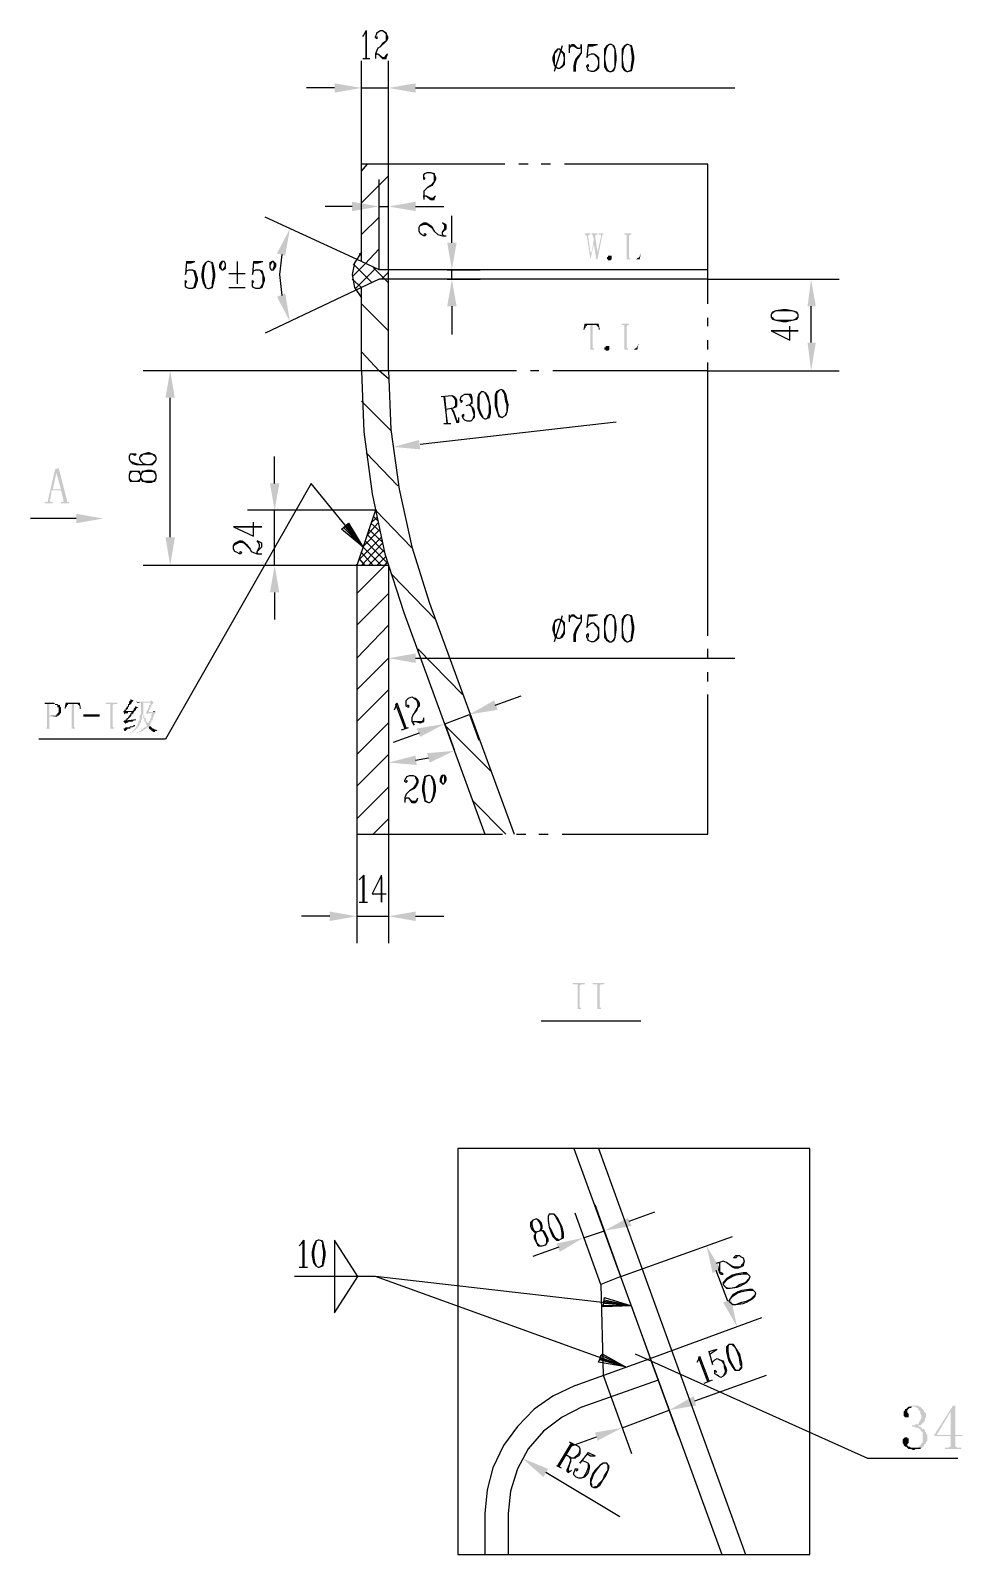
# Model space of a CAD drawing. Extents: x 51 to 246, y 3 to 417.
# Drawn here: x 167.8 to 201.4, y 152.7 to 207.7 of the extents above; entities that cross this region are included whole.
import ezdxf

# ---------------------------------------------------------------- set-up
doc = ezdxf.new("R2010")
doc.units = 0
doc.header["$MEASUREMENT"] = 0
doc.layers.add('_____1', color=160, linetype='Continuous')

msp = doc.modelspace()

# ---------------------------------------------------------------- hatches: boundary and pattern name
at = {"layer": '_____1'}
for points in [[(178.774, 205.782), (178.774, 205.443), (179.747, 205.613)], [(181.695, 205.782), (181.695, 205.443), (180.721, 205.613)], [(179.409, 201.506), (179.409, 201.168), (180.382, 201.337)], [(181.695, 201.506), (181.695, 201.168), (180.721, 201.337)], [(176.699, 199.644), (176.996, 199.559), (177.165, 200.533)], [(188.002, 200.363), (187.791, 200.363), (187.791, 200.321), (187.833, 200.321), (187.833, 200.279), (187.875, 200.279), (188.002, 199.432), (188.002, 199.686), (187.918, 200.279), (187.96, 200.321), (188.002, 200.321)], [(188.256, 200.363), (188.045, 200.363), (188.045, 200.321), (188.087, 200.321), (188.087, 200.279), (188.129, 200.152), (188.129, 199.982), (188.214, 199.432), (188.256, 199.686), (188.172, 200.279), (188.214, 200.321), (188.256, 200.321)], [(188.468, 200.363), (188.299, 200.363), (188.299, 200.321), (188.383, 200.321), (188.383, 200.236), (188.256, 199.686), (188.214, 199.432), (188.256, 199.432), (188.426, 200.279), (188.426, 200.321), (188.468, 200.321)], [(189.484, 200.363), (189.23, 200.363), (189.23, 200.321), (189.315, 200.321), (189.315, 199.432), (189.272, 199.432), (189.442, 199.432), (189.442, 199.474), (189.399, 199.474), (189.399, 200.279), (189.442, 200.321), (189.484, 200.321)], [(182.838, 200.025), (183.176, 200.025), (183.007, 199.051)], [(188.129, 200.152), (188.045, 199.686), (188.002, 199.686), (188.002, 199.432), (188.129, 199.982)], [(182.838, 197.738), (183.176, 197.738), (183.007, 198.712)], [(195.834, 197.738), (196.13, 197.738), (195.961, 198.712)], [(176.996, 198.204), (176.699, 198.077), (177.165, 197.188)], [(188.299, 197.104), (187.791, 197.104), (187.748, 196.892), (187.791, 196.892), (187.791, 196.934), (187.833, 196.977), (187.833, 197.019), (187.875, 197.019), (187.875, 197.061), (188.172, 197.061)], [(188.172, 197.061), (187.96, 197.061), (188.002, 197.061), (188.002, 196.172), (187.918, 196.172), (188.172, 196.172), (188.129, 196.172), (188.129, 196.215), (188.087, 196.215), (188.087, 197.061), (188.129, 197.061)], [(188.299, 197.104), (188.172, 197.061), (188.214, 197.061), (188.299, 196.977), (188.299, 196.892), (188.341, 196.892)], [(189.399, 197.104), (189.145, 197.104), (189.145, 197.061), (189.23, 197.061), (189.23, 196.172), (189.188, 196.172), (189.357, 196.172), (189.357, 196.215), (189.315, 196.215), (189.315, 197.019), (189.357, 197.061), (189.399, 197.061)], [(195.834, 196.426), (196.13, 196.426), (195.961, 195.41)], [(172.678, 194.437), (173.016, 194.437), (172.847, 195.41)], [(181.822, 192.913), (181.864, 192.574), (180.89, 192.659)], [(168.698, 191.854), (168.444, 190.754), (168.444, 190.711), (168.402, 190.669), (168.317, 190.669), (168.317, 190.627), (168.614, 190.627), (168.614, 190.669), (168.529, 190.669), (168.529, 190.711), (168.487, 190.754), (168.529, 190.796), (168.571, 191.092), (168.91, 191.092), (168.614, 191.135), (168.741, 191.727)], [(168.825, 191.897), (168.698, 191.854), (168.741, 191.727), (168.91, 191.135), (168.614, 191.135), (168.91, 191.092), (168.995, 190.754), (168.995, 190.669), (168.91, 190.669), (168.91, 190.627), (169.206, 190.627), (169.206, 190.669), (169.122, 190.669), (169.122, 190.754)], [(176.445, 191.346), (176.784, 191.346), (176.615, 190.373)], [(169.46, 190.246), (170.434, 190.076), (169.46, 189.907)], [(172.678, 189.399), (173.016, 189.399), (172.847, 188.383)], [(176.445, 187.409), (176.784, 187.409), (176.615, 188.383)], [(181.695, 185.208), (181.695, 184.869), (180.721, 185.038)], [(168.36, 183.388), (168.402, 183.388), (168.402, 182.541), (168.36, 182.499), (168.317, 182.499), (168.571, 182.499), (168.529, 182.499), (168.487, 182.541), (168.487, 182.922), (168.783, 182.922), (168.487, 182.964), (168.487, 183.388), (168.614, 183.388)], [(169.587, 183.43), (169.079, 183.43), (169.037, 183.218), (169.079, 183.218), (169.079, 183.26), (169.122, 183.303), (169.122, 183.345), (169.164, 183.345), (169.164, 183.388), (169.46, 183.388)], [(169.46, 183.388), (169.249, 183.388), (169.291, 183.388), (169.291, 182.499), (169.206, 182.499), (169.46, 182.499), (169.418, 182.499), (169.418, 182.541), (169.376, 182.541), (169.376, 183.388), (169.418, 183.388)], [(169.587, 183.43), (169.46, 183.388), (169.503, 183.388), (169.587, 183.303), (169.587, 183.218), (169.63, 183.218)], [(170.942, 183.43), (170.519, 183.43), (170.519, 183.388), (170.688, 183.388), (170.688, 182.499), (170.519, 182.499), (170.942, 182.499), (170.815, 182.499), (170.815, 182.541), (170.773, 182.541), (170.773, 183.345), (170.815, 183.388), (170.942, 183.388)], [(171.408, 183.557), (171.408, 183.515), (171.365, 183.472), (171.365, 183.388), (171.323, 183.388), (171.323, 183.303), (171.281, 183.303), (171.281, 183.26), (171.238, 183.218), (171.238, 183.176), (171.196, 183.176), (171.196, 183.134), (171.154, 183.134), (171.196, 183.007), (171.238, 183.049), (171.323, 183.049), (171.323, 183.091), (171.535, 183.091), (171.238, 183.134), (171.323, 183.218), (171.323, 183.26), (171.365, 183.303), (171.365, 183.345), (171.408, 183.345), (171.408, 183.388), (171.45, 183.388), (171.45, 183.43), (171.535, 183.515)], [(171.577, 183.303), (171.577, 183.26), (171.535, 183.218), (171.535, 183.176), (171.492, 183.134), (171.238, 183.134), (171.535, 183.091), (171.577, 183.134), (171.619, 183.176), (171.619, 183.218), (171.704, 183.26)], [(172.17, 183.515), (172.127, 183.472), (171.619, 183.472), (171.789, 183.43), (172.127, 183.43), (172.127, 183.345), (172.085, 183.345), (172.085, 183.26), (172.043, 183.218), (172.043, 183.176), (172, 183.134), (172, 183.091), (171.958, 183.091), (172.043, 183.007), (172.043, 183.049), (172.212, 183.049), (172.339, 183.091), (172.085, 183.091), (172.085, 183.176), (172.127, 183.176), (172.127, 183.26), (172.17, 183.26), (172.17, 183.345), (172.254, 183.43)], [(171.619, 183.472), (171.662, 183.43), (171.789, 183.43)], [(171.789, 183.43), (171.789, 183.049), (171.831, 183.049), (171.831, 183.007), (171.873, 182.964), (171.873, 182.88), (171.916, 182.837), (171.916, 182.753), (171.958, 182.753), (171.958, 182.668), (172.043, 182.668), (172.043, 182.71), (172, 182.71), (172, 182.753), (171.958, 182.795), (171.958, 182.88), (171.916, 182.88), (171.916, 182.964), (171.873, 182.964), (171.873, 183.43), (172.127, 183.43)], [(172.254, 183.134), (172.212, 183.091), (172.085, 183.091), (172.339, 183.091)], [(184.531, 183.515), (184.658, 183.176), (183.642, 183.007)], [(171.619, 182.837), (171.281, 182.795), (171.154, 182.753), (171.238, 182.668), (171.281, 182.71), (171.323, 182.71), (171.365, 182.753), (171.492, 182.753), (171.535, 182.795), (171.619, 182.795)], [(171.789, 183.049), (171.789, 183.007), (171.746, 182.964), (171.746, 182.795), (171.704, 182.753), (171.704, 182.668), (171.662, 182.668), (171.662, 182.583), (171.619, 182.583), (171.619, 182.541), (171.577, 182.499), (171.45, 182.372), (171.408, 182.372), (171.408, 182.329), (171.45, 182.372), (171.492, 182.372), (171.577, 182.456), (171.619, 182.456), (171.619, 182.499), (171.662, 182.499), (171.662, 182.541), (171.704, 182.541), (171.704, 182.583), (171.746, 182.626), (171.746, 182.668), (171.789, 182.71), (171.789, 182.795), (171.831, 182.837), (171.831, 183.049)], [(172.339, 183.091), (172.212, 183.049), (172.17, 183.007), (172.17, 182.88), (172.127, 182.88), (172.127, 182.795), (172.085, 182.753), (172.085, 182.71), (172.043, 182.71), (172.043, 182.668), (171.958, 182.668), (172, 182.626), (172, 182.583), (171.958, 182.583), (171.958, 182.541), (171.916, 182.541), (171.831, 182.456), (171.789, 182.456), (171.789, 182.414), (171.746, 182.414), (171.704, 182.372), (171.662, 182.372), (171.619, 182.329), (171.662, 182.329), (171.704, 182.372), (171.789, 182.372), (171.831, 182.414), (171.873, 182.414), (171.873, 182.456), (171.916, 182.456), (171.958, 182.499), (172, 182.499), (172, 182.541), (172.043, 182.541), (172.127, 182.583), (172.085, 182.626), (172.127, 182.626), (172.127, 182.71), (172.17, 182.71), (172.17, 182.795), (172.212, 182.795), (172.212, 182.88), (172.254, 182.922), (172.254, 183.007), (172.297, 183.007), (172.297, 183.049)], [(172.127, 182.583), (172.043, 182.541), (172.085, 182.541), (172.085, 182.499), (172.127, 182.456), (172.17, 182.456), (172.17, 182.414), (172.212, 182.414), (172.212, 182.372), (172.297, 182.372), (172.297, 182.414), (172.381, 182.414), (172.339, 182.456), (172.297, 182.456), (172.254, 182.499), (172.212, 182.499), (172.17, 182.541)], [(181.737, 182.499), (181.864, 182.202), (182.753, 182.668)], [(181.737, 181.186), (181.695, 181.525), (180.721, 181.271)], [(182.118, 181.61), (182.203, 181.271), (183.092, 181.694)], [(178.604, 175.895), (178.604, 175.556), (179.578, 175.725)], [(181.695, 175.895), (181.695, 175.556), (180.721, 175.725)], [(187.791, 173.312), (187.367, 173.312), (187.367, 173.27), (187.537, 173.27), (187.537, 172.381), (187.367, 172.381), (187.791, 172.381), (187.664, 172.381), (187.664, 172.423), (187.621, 172.423), (187.621, 173.228), (187.664, 173.27), (187.791, 173.27)], [(188.51, 173.312), (188.087, 173.312), (188.087, 173.27), (188.256, 173.27), (188.256, 172.381), (188.087, 172.381), (188.51, 172.381), (188.383, 172.381), (188.383, 172.423), (188.341, 172.423), (188.341, 173.228), (188.383, 173.27), (188.51, 173.27)], [(189.357, 164.846), (189.484, 164.549), (188.51, 164.38)], [(186.775, 163.914), (186.902, 163.618), (187.748, 164.126)], [(192.701, 162.983), (192.405, 162.856), (192.193, 163.83)], [(193.082, 161.882), (192.786, 161.798), (193.294, 160.909)], [(191.728, 158.411), (191.812, 158.072), (190.839, 157.903)], [(199.517, 158.03), (199.475, 158.03), (199.39, 157.945), (199.348, 157.945), (199.348, 157.903), (199.305, 157.86), (199.305, 157.691), (199.348, 157.649), (199.475, 157.649), (199.475, 157.776), (199.432, 157.818), (199.432, 157.903), (199.517, 157.988), (199.559, 157.988), (199.602, 158.03), (199.644, 158.03)], [(199.686, 158.072), (199.559, 158.072), (199.517, 158.03), (199.729, 158.03), (199.771, 157.988), (199.813, 157.988), (199.813, 157.945), (199.898, 157.86), (199.898, 157.776), (199.94, 157.734), (199.94, 157.607), (199.898, 157.564), (199.898, 157.522), (199.856, 157.48), (199.856, 157.437), (199.813, 157.395), (199.729, 157.395), (199.686, 157.353), (199.602, 157.353), (199.602, 157.31), (199.686, 157.31), (199.729, 157.268), (199.813, 157.268), (199.856, 157.226), (199.898, 157.226), (199.898, 157.183), (199.983, 157.099), (199.983, 156.718), (199.94, 156.718), (199.94, 156.675), (199.813, 156.548), (199.644, 156.548), (199.983, 156.548), (199.983, 156.591), (200.025, 156.591), (200.025, 156.633), (200.11, 156.718), (200.11, 156.76), (200.152, 156.802), (200.152, 157.014), (200.11, 157.056), (200.11, 157.099), (200.067, 157.141), (200.067, 157.183), (200.025, 157.226), (199.983, 157.226), (199.898, 157.31), (199.856, 157.31), (199.813, 157.353), (199.898, 157.353), (199.983, 157.437), (200.025, 157.48), (200.067, 157.522), (200.067, 157.607), (200.11, 157.649), (200.11, 157.776), (200.025, 157.86), (200.025, 157.903), (199.983, 157.945), (199.898, 158.03), (199.856, 158.03), (199.813, 158.072), (199.729, 158.072)], [(201.168, 158.072), (201.083, 158.072), (200.406, 157.014), (200.406, 156.972), (200.999, 156.972), (200.999, 156.591), (200.956, 156.591), (200.914, 156.548), (200.787, 156.548), (200.787, 156.506), (201.38, 156.506), (201.38, 156.548), (201.21, 156.548), (201.21, 156.591), (201.168, 156.591), (201.168, 156.972), (201.422, 156.972), (201.422, 157.014), (200.491, 157.014), (200.999, 157.86)], [(201.168, 158.072), (200.999, 157.86), (200.999, 157.014), (200.491, 157.014), (201.168, 157.014)], [(188.172, 157.099), (188.256, 156.802), (189.145, 157.268)], [(199.39, 156.929), (199.348, 156.929), (199.263, 156.845), (199.263, 156.718), (199.305, 156.675), (199.305, 156.633), (199.348, 156.591), (199.39, 156.591), (199.475, 156.506), (199.559, 156.506), (199.644, 156.463), (199.686, 156.463), (199.729, 156.506), (199.898, 156.506), (199.94, 156.548), (199.559, 156.548), (199.517, 156.591), (199.475, 156.591), (199.432, 156.633), (199.432, 156.675), (199.475, 156.718), (199.475, 156.887), (199.432, 156.887), (199.432, 156.929)], [(186.478, 155.786), (186.309, 155.49), (185.547, 156.167)]]:
    msp.add_hatch(color=7, dxfattribs=at).paths.add_polyline_path(points, is_closed=False)
for points in [[(189.823, 199.644), (189.823, 199.601), (189.78, 199.559), (189.78, 199.517), (189.738, 199.517), (189.738, 199.474), (189.696, 199.474), (189.653, 199.432), (189.23, 199.432), (189.78, 199.432)], [(188.68, 199.39), (188.637, 199.39), (188.637, 199.432), (188.595, 199.432), (188.595, 199.517), (188.637, 199.517), (188.637, 199.559), (188.764, 199.559), (188.764, 199.432), (188.722, 199.39)], [(189.738, 196.384), (189.738, 196.342), (189.696, 196.299), (189.696, 196.257), (189.653, 196.257), (189.653, 196.215), (189.611, 196.215), (189.569, 196.172), (189.145, 196.172), (189.696, 196.172)], [(188.595, 196.13), (188.553, 196.13), (188.553, 196.172), (188.51, 196.172), (188.51, 196.257), (188.553, 196.257), (188.553, 196.299), (188.68, 196.299), (188.68, 196.172), (188.637, 196.13)], [(168.656, 183.43), (168.317, 183.43), (168.317, 183.388), (168.698, 183.388), (168.698, 183.345), (168.783, 183.345), (168.783, 183.26), (168.825, 183.26), (168.825, 183.091), (168.783, 183.049), (168.783, 183.007), (168.741, 183.007), (168.741, 182.964), (168.487, 182.964), (168.783, 182.922), (168.783, 182.964), (168.825, 182.964), (168.868, 183.007), (168.868, 183.049), (168.91, 183.049), (168.91, 183.26), (168.868, 183.303), (168.868, 183.345), (168.825, 183.345), (168.783, 183.388), (168.698, 183.388)], [(169.714, 183.007), (170.307, 183.007), (170.307, 182.922), (169.714, 182.922)], [(171.535, 183.091), (171.45, 183.091), (171.45, 183.049), (171.408, 183.049), (171.408, 183.007), (171.365, 182.964), (171.365, 182.922), (171.323, 182.922), (171.323, 182.88), (171.281, 182.88), (171.281, 182.837), (171.238, 182.837), (171.238, 182.795), (171.196, 182.795), (171.154, 182.753), (171.281, 182.795), (171.45, 182.964), (171.45, 183.007), (171.492, 183.007), (171.492, 183.049), (171.535, 183.049)], [(171.619, 182.626), (171.535, 182.626), (171.492, 182.583), (171.408, 182.583), (171.365, 182.541), (171.238, 182.541), (171.196, 182.499), (171.154, 182.499), (171.196, 182.414), (171.238, 182.414), (171.323, 182.499), (171.408, 182.499), (171.408, 182.541), (171.492, 182.541), (171.535, 182.583), (171.577, 182.583), (171.577, 182.626)]]:
    msp.add_hatch(color=7, dxfattribs=at).paths.add_polyline_path(points)

# ---------------------------------------------------------------- linework, layer by layer
at = {"layer": '_____1', "color": 7}
for p, q in [((186.986, 207.137), (186.69, 206.205)), ((187.24, 207.179), (187.24, 206.883)), ((187.918, 207.179), (188.256, 207.179)), ((179.747, 202.861), (179.747, 206.586)), ((179.79, 206.671), (180.044, 206.671)), ((180.721, 202.861), (180.721, 206.586)), ((178.774, 205.613), (177.758, 205.613)), ((179.747, 205.613), (180.721, 205.613)), ((181.695, 205.613), (193.209, 205.613)), ((184.912, 202.861), (179.747, 202.861)), ((179.747, 199.347), (179.747, 202.861)), ((179.747, 202.607), (179.959, 202.861)), ((179.747, 201.464), (180.721, 202.438)), ((180.721, 195.41), (180.721, 202.861)), ((185.759, 202.861), (185.42, 202.861)), ((186.563, 202.861), (186.224, 202.861)), ((180.382, 199.051), (180.382, 202.31)), ((180.721, 199.051), (180.721, 202.31)), ((179.409, 201.337), (178.435, 201.337)), ((180.382, 201.337), (180.721, 201.337)), ((181.695, 201.337), (182.711, 201.337)), ((179.747, 199.347), (176.276, 200.956)), ((179.747, 200.321), (180.382, 200.956)), ((183.007, 200.025), (183.007, 200.998)), ((179.747, 199.559), (179.663, 199.644)), ((173.44, 199.347), (173.736, 199.347)), ((175.26, 199.347), (175.26, 198.543)), ((175.853, 199.347), (176.191, 199.347)), ((180.128, 198.585), (179.451, 199.263)), ((179.536, 198.374), (180.255, 199.093)), ((180.594, 198.712), (180.171, 199.135)), ((174.964, 198.924), (175.556, 198.924)), ((179.747, 198.416), (179.409, 198.712)), ((180.382, 198.712), (179.747, 198.416)), ((192.236, 198.712), (180.382, 198.712)), ((180.467, 198.712), (180.721, 198.966)), ((180.721, 198.585), (180.594, 198.712)), ((182.838, 199.051), (184.023, 199.051)), ((182.838, 198.712), (184.023, 198.712)), ((183.007, 198.712), (183.007, 199.051)), ((192.236, 198.712), (196.977, 198.712)), ((174.964, 198.416), (175.556, 198.416)), ((179.747, 198.416), (176.276, 196.765)), ((179.747, 195.41), (179.747, 198.416)), ((180.721, 196.85), (179.747, 197.823)), ((183.007, 197.738), (183.007, 196.723)), ((195.961, 196.426), (195.961, 197.738)), ((192.236, 197.019), (192.236, 197.315)), ((192.236, 196.172), (192.236, 196.511)), ((179.747, 195.41), (171.873, 195.41)), ((185.335, 195.41), (179.747, 195.41)), ((186.14, 195.41), (185.843, 195.41)), ((192.236, 195.41), (186.648, 195.41)), ((192.236, 185.843), (192.236, 195.707)), ((192.236, 195.41), (196.977, 195.41)), ((172.847, 189.399), (172.847, 194.437)), ((180.806, 193.251), (179.747, 194.31)), ((188.934, 193.548), (181.864, 192.743)), ((182.711, 193.505), (182.965, 193.505)), ((176.615, 191.346), (176.615, 192.32)), ((181.06, 191.262), (179.917, 192.447)), ((180.255, 190.373), (175.641, 190.373)), ((176.615, 188.383), (176.615, 190.373)), ((180.255, 190.373), (179.578, 188.383)), ((180.213, 190.373), (180.298, 190.373)), ((180.213, 190.373), (180.298, 190.373)), ((181.568, 189.018), (180.255, 190.373)), ((169.46, 190.076), (167.809, 190.076)), ((179.959, 189.484), (180.34, 189.907)), ((180.086, 189.907), (180.298, 190.119)), ((180.425, 189.61), (180.086, 189.907)), ((180.34, 189.992), (180.171, 190.161)), ((179.663, 188.595), (180.467, 189.399)), ((179.747, 188.383), (180.509, 189.187)), ((179.79, 189.06), (180.382, 189.653)), ((180.721, 188.425), (179.874, 189.272)), ((180.594, 188.849), (179.959, 189.484)), ((180.509, 189.23), (180.001, 189.695)), ((179.874, 188.383), (179.663, 188.637)), ((180.171, 188.383), (179.747, 188.849)), ((180.467, 188.383), (179.79, 189.06)), ((180.001, 188.383), (180.552, 188.933)), ((180.298, 188.383), (180.636, 188.722)), ((175.641, 188.383), (171.873, 188.383)), ((179.578, 188.383), (175.641, 188.383)), ((179.578, 188.383), (179.578, 188.425)), ((180.721, 188.383), (179.578, 188.383)), ((179.578, 188.383), (179.578, 178.688)), ((179.578, 187.367), (180.594, 188.383)), ((180.594, 188.383), (180.679, 188.51)), ((180.721, 188.383), (180.721, 178.688)), ((182.414, 186.435), (180.848, 188.044)), ((176.615, 187.409), (176.615, 186.435)), ((179.578, 186.224), (180.721, 187.367)), ((182.203, 187.028), (185.251, 178.688)), ((181.271, 186.69), (184.192, 178.688)), ((186.986, 186.563), (186.69, 185.631)), ((187.24, 186.605), (187.24, 186.351)), ((187.918, 186.605), (188.256, 186.605)), ((179.578, 185.038), (180.721, 186.224)), ((183.388, 183.726), (181.779, 185.377)), ((192.236, 185.038), (192.236, 185.377)), ((179.578, 183.896), (180.721, 185.038)), ((181.695, 185.038), (193.209, 185.038)), ((192.236, 184.192), (192.236, 184.531)), ((179.578, 182.753), (180.721, 183.896)), ((184.573, 183.345), (185.505, 183.684)), ((180.975, 183.388), (181.314, 182.499)), ((179.578, 181.567), (180.721, 182.71)), ((182.753, 182.668), (183.642, 183.007)), ((182.753, 182.668), (183.092, 181.737)), ((184.404, 180.975), (182.753, 182.626)), ((183.642, 183.007), (183.981, 182.075)), ((172.678, 182.118), (168.106, 182.118)), ((181.822, 182.329), (180.89, 181.991)), ((181.187, 182.456), (181.441, 182.541)), ((179.578, 180.424), (180.721, 181.567)), ((181.695, 181.356), (182.16, 181.44)), ((179.578, 179.239), (180.721, 180.382)), ((184.954, 178.688), (183.769, 179.874)), ((180.171, 178.688), (180.721, 179.239)), ((179.578, 178.688), (184.827, 178.688)), ((179.578, 178.688), (179.578, 174.752)), ((180.721, 178.688), (180.721, 174.752)), ((185.335, 178.688), (185.674, 178.688)), ((186.14, 178.688), (186.478, 178.688)), ((179.79, 177.165), (179.79, 176.233)), ((179.663, 176.233), (179.959, 176.233)), ((178.604, 175.725), (177.588, 175.725)), ((179.578, 175.725), (180.721, 175.725)), ((181.695, 175.725), (182.711, 175.725)), ((186.224, 171.958), (189.823, 171.958)), ((195.919, 167.343), (183.219, 167.343)), ((187.41, 167.343), (192.744, 152.696)), ((188.299, 167.343), (193.59, 152.696)), ((195.919, 152.696), (195.919, 167.343)), ((188.383, 162.433), (187.452, 165.015)), ((189.103, 162.729), (188.172, 165.311)), ((189.399, 164.719), (190.331, 165.057)), ((177.631, 163.999), (177.631, 163.068)), ((187.748, 164.126), (188.51, 164.38)), ((189.103, 162.729), (193.125, 164.168)), ((186.859, 163.787), (185.928, 163.449)), ((177.504, 163.068), (177.8, 163.068)), ((192.955, 161.84), (192.532, 162.941)), ((180.255, 162.729), (177.334, 162.729)), ((178.774, 161.417), (179.62, 162.729)), ((190.288, 159.427), (189.484, 161.671)), ((190.161, 159.766), (194.183, 161.247)), ((192.278, 160.02), (192.574, 160.104)), ((192.32, 159.935), (192.574, 160.104)), ((187.452, 158.792), (190.161, 159.766)), ((190.161, 159.766), (191.177, 156.972)), ((191.897, 159.808), (192.236, 158.919)), ((187.706, 158.03), (190.458, 159.004)), ((188.468, 159.173), (189.484, 156.337)), ((191.77, 158.242), (194.352, 159.173)), ((192.109, 158.877), (192.405, 159.004)), ((189.145, 157.268), (190.839, 157.903)), ((188.214, 156.929), (187.283, 156.591)), ((186.817, 155.871), (187.325, 156.718)), ((187.367, 156.718), (186.859, 155.871)), ((187.918, 156.379), (188.172, 156.252)), ((189.061, 154.051), (186.394, 155.659)), ((186.775, 155.913), (186.944, 155.829)), ((184.192, 154.178), (184.192, 152.696)), ((185.039, 154.178), (185.039, 152.696))]:
    msp.add_line(p, q, dxfattribs=at)
for points in [[(179.79, 207.475), (179.832, 207.518), (179.917, 207.687), (179.917, 206.671), (179.917, 207.602)], [(180.298, 207.475), (180.298, 207.391), (180.255, 207.433), (180.255, 207.475), (180.298, 207.56), (180.298, 207.602), (180.425, 207.687), (180.509, 207.687), (180.636, 207.602), (180.636, 207.56), (180.679, 207.475), (180.679, 207.391), (180.636, 207.306), (180.425, 207.094), (180.34, 207.052), (180.298, 206.967), (180.255, 206.84), (180.255, 206.671)], [(180.509, 207.687), (180.636, 207.56), (180.636, 207.306), (180.509, 207.221), (180.425, 207.094)], [(180.255, 206.798), (180.298, 206.84), (180.34, 206.84), (180.509, 206.713), (180.594, 206.713), (180.636, 206.798), (180.679, 206.84)], [(180.34, 206.84), (180.509, 206.671), (180.636, 206.671), (180.636, 206.713), (180.679, 206.84)], [(186.817, 207.01), (186.732, 206.925), (186.69, 206.84), (186.648, 206.713), (186.648, 206.629), (186.69, 206.459), (186.732, 206.375), (186.817, 206.332), (186.902, 206.332), (186.986, 206.375), (187.071, 206.459), (187.071, 206.84), (186.902, 207.01), (186.817, 207.01), (186.775, 206.925), (186.69, 206.84), (186.69, 206.459), (186.817, 206.332)], [(186.902, 206.332), (187.029, 206.459), (187.071, 206.629), (187.071, 206.713), (187.029, 206.84), (186.944, 206.925), (186.902, 207.01)], [(187.24, 207.01), (187.325, 207.179), (187.41, 207.179), (187.537, 207.052), (187.621, 207.052), (187.664, 207.094), (187.664, 207.179)], [(187.283, 207.094), (187.325, 207.137), (187.41, 207.137), (187.537, 207.052)], [(187.664, 206.883), (187.494, 206.671), (187.452, 206.586), (187.41, 206.417), (187.41, 206.205)], [(187.664, 207.179), (187.664, 206.883), (187.537, 206.671), (187.494, 206.586), (187.452, 206.417), (187.452, 206.205)], [(187.918, 207.179), (187.875, 206.713), (187.918, 206.798), (188.045, 206.84), (188.129, 206.84), (188.214, 206.798), (188.299, 206.713), (188.299, 206.332), (188.214, 206.248), (188.129, 206.205), (188.045, 206.205), (187.918, 206.248), (187.918, 206.29), (187.875, 206.375), (187.875, 206.417), (187.918, 206.459), (187.918, 206.375)], [(187.918, 207.137), (188.087, 207.137), (188.256, 207.179)], [(188.129, 206.84), (188.256, 206.713), (188.299, 206.586), (188.299, 206.459), (188.256, 206.332), (188.129, 206.205)], [(188.68, 207.179), (188.595, 207.137), (188.51, 207.01), (188.51, 206.375), (188.595, 206.248), (188.68, 206.205), (188.764, 206.205), (188.849, 206.248), (188.891, 206.375), (188.934, 206.629), (188.934, 206.756), (188.891, 207.01), (188.849, 207.137), (188.764, 207.179), (188.68, 207.179), (188.595, 207.094), (188.553, 207.01), (188.51, 206.756), (188.51, 206.629), (188.553, 206.375), (188.595, 206.29), (188.68, 206.205)], [(188.764, 206.205), (188.849, 206.29), (188.891, 206.375), (188.891, 207.01), (188.849, 207.094), (188.807, 207.137)], [(189.315, 207.179), (189.23, 207.137), (189.145, 207.01), (189.145, 206.375), (189.23, 206.248), (189.315, 206.205), (189.357, 206.205), (189.484, 206.248), (189.526, 206.375), (189.569, 206.629), (189.569, 206.756), (189.526, 207.01), (189.484, 207.137), (189.357, 207.179), (189.315, 207.179), (189.23, 207.094), (189.188, 207.01), (189.145, 206.756), (189.145, 206.629), (189.188, 206.375), (189.23, 206.29), (189.315, 206.205)], [(189.357, 206.205), (189.442, 206.248), (189.484, 206.29), (189.484, 206.375), (189.526, 206.629), (189.526, 206.756), (189.484, 207.01), (189.484, 207.094), (189.442, 207.137)], [(181.991, 202.395), (182.033, 202.353), (181.991, 202.31), (181.991, 202.48), (182.033, 202.522), (182.118, 202.565), (182.245, 202.565), (182.372, 202.522), (182.372, 202.48), (182.414, 202.395), (182.414, 202.31), (182.372, 202.226), (182.287, 202.099), (182.118, 202.014), (181.991, 201.887), (181.991, 201.591)], [(182.245, 202.565), (182.33, 202.522), (182.372, 202.48), (182.372, 202.226), (182.245, 202.099), (182.118, 202.014)], [(192.236, 197.823), (192.236, 202.861), (187.071, 202.861)], [(181.991, 201.676), (181.991, 201.718), (182.076, 201.718), (182.245, 201.633), (182.33, 201.633), (182.414, 201.718)], [(182.076, 201.718), (182.245, 201.591), (182.372, 201.591), (182.372, 201.633), (182.414, 201.718)], [(181.991, 200.321), (182.033, 200.363), (182.076, 200.321), (182.033, 200.279), (181.991, 200.279), (181.906, 200.321), (181.864, 200.363), (181.822, 200.448), (181.822, 200.575), (181.864, 200.66), (181.906, 200.702), (181.991, 200.744), (182.076, 200.744), (182.16, 200.702), (182.287, 200.617), (182.372, 200.448), (182.499, 200.321), (182.668, 200.279), (182.795, 200.279)], [(182.711, 200.279), (182.668, 200.321), (182.668, 200.406), (182.753, 200.533), (182.753, 200.66), (182.668, 200.744)], [(182.668, 200.406), (182.795, 200.533), (182.795, 200.66), (182.753, 200.702), (182.668, 200.744)], [(181.822, 200.575), (181.864, 200.66), (181.906, 200.66), (181.991, 200.702), (182.076, 200.702), (182.16, 200.66), (182.287, 200.575), (182.372, 200.448)], [(180.382, 199.813), (179.874, 199.263), (179.409, 198.797)], [(179.747, 199.686), (179.493, 199.305), (179.409, 198.882), (179.493, 198.416), (179.747, 198.035)], [(173.44, 199.347), (173.397, 198.882), (173.44, 199.009), (173.524, 199.051), (173.651, 199.051), (173.736, 199.009), (173.821, 198.755), (173.821, 198.67), (173.736, 198.416), (173.651, 198.374), (173.524, 198.374), (173.44, 198.416), (173.397, 198.458), (173.397, 198.67), (173.44, 198.628), (173.397, 198.585)], [(173.44, 199.305), (173.609, 199.305), (173.736, 199.347)], [(174.202, 199.347), (174.117, 199.305), (174.032, 199.178), (173.99, 198.924), (173.99, 198.797), (174.032, 198.585), (174.117, 198.416), (174.202, 198.374), (174.244, 198.374), (174.371, 198.416), (174.413, 198.585), (174.456, 198.797), (174.456, 198.924), (174.413, 199.178), (174.371, 199.305), (174.244, 199.347), (174.202, 199.347), (174.117, 199.305), (174.117, 199.263), (174.075, 199.178), (174.032, 198.924), (174.032, 198.797), (174.075, 198.585), (174.117, 198.458), (174.117, 198.416), (174.202, 198.374)], [(174.244, 198.374), (174.329, 198.416), (174.371, 198.458), (174.371, 198.585), (174.413, 198.797), (174.413, 198.924), (174.371, 199.178), (174.371, 199.263), (174.329, 199.305)], [(174.794, 199.347), (174.71, 199.347), (174.667, 199.305), (174.625, 199.22), (174.625, 199.135), (174.71, 199.051)], [(174.71, 199.347), (174.71, 199.305), (174.667, 199.22), (174.667, 199.135), (174.71, 199.051), (174.752, 199.051), (174.837, 199.093), (174.837, 199.263), (174.794, 199.347)], [(174.752, 199.051), (174.794, 199.093), (174.837, 199.178), (174.837, 199.263), (174.794, 199.347)], [(175.853, 199.347), (175.81, 198.882), (175.853, 199.009), (175.937, 199.051), (176.064, 199.051), (176.149, 199.009), (176.234, 198.755), (176.234, 198.67), (176.149, 198.416), (176.064, 198.374), (175.937, 198.374), (175.853, 198.416), (175.81, 198.458), (175.81, 198.67), (175.853, 198.628), (175.81, 198.585)], [(175.853, 199.305), (176.022, 199.305), (176.191, 199.347)], [(176.572, 199.347), (176.53, 199.347), (176.445, 199.305), (176.445, 199.135), (176.488, 199.051)], [(176.53, 199.347), (176.488, 199.305), (176.445, 199.22), (176.445, 199.135), (176.488, 199.051), (176.572, 199.051), (176.615, 199.093), (176.657, 199.178), (176.657, 199.263), (176.572, 199.347)], [(176.572, 199.051), (176.572, 199.093), (176.615, 199.178), (176.615, 199.263), (176.572, 199.347)], [(176.869, 199.601), (176.784, 198.882), (176.869, 198.12)], [(192.236, 199.051), (180.382, 199.051), (179.747, 199.347)], [(173.651, 199.051), (173.694, 199.009), (173.778, 198.755), (173.778, 198.67), (173.694, 198.416), (173.651, 198.374)], [(176.064, 199.051), (176.107, 199.009), (176.191, 198.882), (176.191, 198.543), (176.107, 198.416), (176.064, 198.374)], [(194.522, 197.358), (194.564, 197.273), (194.691, 197.231), (194.945, 197.188), (195.072, 197.188), (195.284, 197.231), (195.453, 197.273), (195.495, 197.358), (195.495, 197.442), (195.453, 197.527), (195.284, 197.569), (195.072, 197.612), (194.945, 197.612), (194.691, 197.569), (194.564, 197.527), (194.522, 197.442), (194.522, 197.358), (194.564, 197.315), (194.606, 197.273), (194.691, 197.231), (195.284, 197.231), (195.411, 197.273), (195.453, 197.315), (195.495, 197.358)], [(195.495, 197.442), (195.411, 197.527), (195.284, 197.569), (194.691, 197.569), (194.606, 197.527), (194.564, 197.485)], [(194.606, 196.85), (195.495, 196.85), (194.522, 196.85), (195.199, 196.511), (195.199, 197.019)], [(180.721, 195.114), (180.382, 195.41), (179.747, 196.088)], [(179.747, 195.41), (179.832, 193.209), (180.128, 190.965), (180.594, 188.806), (181.271, 186.69)], [(180.721, 195.41), (180.806, 193.294), (181.102, 191.135), (181.568, 189.06), (182.203, 187.028)], [(184.7, 194.691), (184.616, 194.648), (184.573, 194.521), (184.573, 194.14), (184.7, 193.759), (184.827, 193.717), (184.87, 193.759), (184.954, 193.802), (184.997, 193.929), (185.039, 194.183), (184.997, 194.31), (184.954, 194.563), (184.87, 194.691), (184.785, 194.733), (184.7, 194.691), (184.616, 194.606), (184.616, 194.14), (184.658, 193.886), (184.7, 193.802), (184.743, 193.759), (184.827, 193.717)], [(184.87, 193.759), (184.954, 193.802), (184.954, 193.844), (184.997, 193.929), (184.997, 194.183), (184.954, 194.31), (184.912, 194.563), (184.87, 194.648), (184.827, 194.691)], [(182.626, 194.479), (183.007, 194.521), (183.092, 194.479), (183.134, 194.437), (183.176, 194.352), (183.176, 194.14), (183.134, 194.098), (183.049, 194.056), (182.795, 194.013)], [(182.711, 194.479), (182.838, 193.505), (182.753, 194.479)], [(183.007, 194.521), (183.092, 194.437), (183.134, 194.352), (183.134, 194.14), (183.092, 194.098), (183.049, 194.056)], [(183.346, 194.352), (183.388, 194.31), (183.346, 194.267), (183.346, 194.31), (183.303, 194.352), (183.346, 194.479), (183.388, 194.521), (183.473, 194.563), (183.684, 194.563), (183.727, 194.437), (183.727, 194.225), (183.642, 194.183), (183.515, 194.14)], [(183.6, 194.563), (183.642, 194.521), (183.684, 194.437), (183.727, 194.31), (183.684, 194.225), (183.642, 194.183), (183.684, 194.14), (183.769, 194.056), (183.811, 193.929), (183.811, 193.717), (183.684, 193.59), (183.557, 193.59), (183.473, 193.632), (183.43, 193.675), (183.388, 193.759), (183.388, 193.802), (183.43, 193.844), (183.43, 193.759)], [(184.065, 194.648), (183.981, 194.563), (183.938, 194.437), (183.938, 194.056), (184.023, 193.844), (184.108, 193.717), (184.192, 193.675), (184.235, 193.675), (184.362, 193.717), (184.404, 193.886), (184.404, 194.098), (184.362, 194.267), (184.319, 194.479), (184.235, 194.606), (184.15, 194.648), (184.065, 194.648), (184.023, 194.606), (183.981, 194.521), (183.981, 194.056), (184.065, 193.844), (184.108, 193.759), (184.108, 193.717), (184.192, 193.675)], [(184.235, 193.675), (184.319, 193.717), (184.319, 193.759), (184.362, 193.886), (184.362, 194.225), (184.277, 194.479), (184.235, 194.563), (184.192, 194.606)], [(182.965, 194.056), (183.049, 193.971), (183.176, 193.632), (183.219, 193.59), (183.261, 193.59), (183.261, 193.632)], [(183.007, 194.013), (183.049, 193.929), (183.176, 193.59), (183.176, 193.548), (183.261, 193.548), (183.261, 193.717)], [(183.727, 194.098), (183.769, 193.929), (183.811, 193.802), (183.769, 193.717), (183.769, 193.675)], [(171.492, 192.405), (171.577, 192.362), (171.619, 192.405), (171.408, 192.405), (171.365, 192.32), (171.365, 192.235), (171.408, 192.151), (171.492, 192.066), (171.619, 192.024), (172.212, 192.024), (172.297, 192.108), (172.339, 192.193), (172.339, 192.278), (172.297, 192.362), (172.212, 192.405), (172.085, 192.447), (172.043, 192.447), (171.873, 192.405), (171.789, 192.362), (171.746, 192.278), (171.746, 192.235), (171.789, 192.151), (171.873, 192.066), (172.043, 192.024)], [(171.365, 192.235), (171.408, 192.151), (171.492, 192.108), (171.619, 192.066), (171.789, 192.024), (172.085, 192.024), (172.212, 192.066), (172.339, 192.193)], [(172.339, 192.278), (172.212, 192.405), (171.873, 192.405), (171.789, 192.32)], [(171.365, 191.516), (171.408, 191.431), (171.746, 191.431), (171.789, 191.516), (171.789, 191.643), (171.746, 191.77), (171.408, 191.77), (171.365, 191.643), (171.365, 191.516), (171.408, 191.473), (171.492, 191.431), (171.662, 191.431), (171.746, 191.473), (171.789, 191.516)], [(171.789, 191.643), (171.746, 191.727), (171.662, 191.77), (171.492, 191.77), (171.408, 191.727), (171.365, 191.643)], [(171.789, 191.516), (171.831, 191.431), (171.873, 191.431), (172, 191.388), (172.17, 191.388), (172.254, 191.431), (172.297, 191.431), (172.339, 191.516), (172.339, 191.643), (172.297, 191.77), (172.254, 191.77), (172.17, 191.812), (172, 191.812), (171.873, 191.77), (171.831, 191.77), (171.789, 191.643)], [(171.789, 191.516), (171.873, 191.431), (172.254, 191.431), (172.339, 191.516)], [(172.339, 191.643), (172.297, 191.727), (172.254, 191.77), (171.873, 191.77), (171.831, 191.727)], [(179.79, 189.06), (179.028, 189.695), (179.282, 189.907), (179.79, 189.06), (179.112, 189.738), (179.239, 189.865), (179.79, 189.06), (179.155, 189.78), (179.197, 189.822), (179.79, 189.06), (177.927, 191.346), (172.678, 182.118)], [(175.26, 189.78), (176.149, 189.78), (175.133, 189.78), (175.853, 189.441), (175.853, 189.949)], [(175.345, 188.849), (175.387, 188.891), (175.429, 188.849), (175.387, 188.806), (175.345, 188.806), (175.26, 188.849), (175.175, 188.891), (175.133, 188.976), (175.133, 189.103), (175.175, 189.187), (175.345, 189.272), (175.429, 189.272), (175.514, 189.23), (175.599, 189.145), (175.726, 188.976), (175.768, 188.891), (175.853, 188.849), (175.98, 188.806), (176.149, 188.806)], [(175.133, 189.103), (175.175, 189.145), (175.345, 189.23), (175.429, 189.23), (175.514, 189.187), (175.726, 188.976)], [(176.022, 188.806), (175.98, 188.849), (175.98, 188.891), (176.064, 189.06), (176.064, 189.145), (176.022, 189.23), (175.98, 189.272)], [(175.98, 188.891), (176.149, 189.06), (176.149, 189.187), (175.98, 189.272)], [(186.817, 186.435), (186.732, 186.393), (186.69, 186.309), (186.648, 186.139), (186.648, 186.055), (186.732, 185.801), (186.817, 185.758), (186.902, 185.758), (186.986, 185.801), (187.071, 185.928), (187.071, 186.309), (186.986, 186.393), (186.902, 186.435), (186.817, 186.435), (186.69, 186.309), (186.69, 185.928), (186.775, 185.801), (186.817, 185.758)], [(186.902, 185.758), (186.944, 185.801), (187.029, 185.928), (187.071, 186.055), (187.071, 186.139), (187.029, 186.309), (186.902, 186.435)], [(187.24, 186.435), (187.325, 186.605), (187.41, 186.605), (187.537, 186.478), (187.621, 186.478), (187.664, 186.52), (187.664, 186.605)], [(187.283, 186.52), (187.325, 186.563), (187.41, 186.563), (187.537, 186.478)], [(187.664, 186.605), (187.664, 186.351), (187.494, 186.012), (187.452, 185.885), (187.452, 185.631)], [(187.918, 186.605), (187.875, 186.139), (187.918, 186.224), (188.045, 186.309), (188.129, 186.309), (188.299, 186.139), (188.299, 185.758), (188.214, 185.674), (188.129, 185.631), (188.045, 185.631), (187.918, 185.674), (187.918, 185.716), (187.875, 185.801), (187.875, 185.885), (187.918, 185.928), (187.918, 185.801)], [(187.918, 186.563), (188.087, 186.563), (188.256, 186.605)], [(188.68, 186.605), (188.595, 186.563), (188.51, 186.435), (188.51, 185.801), (188.595, 185.674), (188.68, 185.631), (188.764, 185.631), (188.849, 185.674), (188.891, 185.801), (188.934, 186.055), (188.934, 186.182), (188.891, 186.435), (188.849, 186.563), (188.764, 186.605), (188.68, 186.605), (188.595, 186.52), (188.553, 186.435), (188.51, 186.182), (188.51, 186.055), (188.553, 185.801), (188.595, 185.716), (188.637, 185.674), (188.68, 185.631)], [(188.764, 185.631), (188.807, 185.674), (188.849, 185.716), (188.891, 185.801), (188.891, 186.435), (188.849, 186.52), (188.807, 186.563)], [(189.315, 186.605), (189.23, 186.563), (189.145, 186.435), (189.145, 185.801), (189.23, 185.674), (189.315, 185.631), (189.357, 185.631), (189.484, 185.674), (189.526, 185.801), (189.569, 186.055), (189.569, 186.182), (189.526, 186.435), (189.484, 186.563), (189.357, 186.605), (189.315, 186.605), (189.23, 186.52), (189.188, 186.435), (189.145, 186.182), (189.145, 186.055), (189.188, 185.801), (189.23, 185.716), (189.272, 185.674), (189.315, 185.631)], [(189.357, 185.631), (189.442, 185.674), (189.484, 185.716), (189.484, 185.801), (189.526, 186.055), (189.526, 186.182), (189.484, 186.435), (189.484, 186.52), (189.442, 186.563)], [(187.664, 186.351), (187.494, 186.097), (187.452, 186.012), (187.41, 185.885), (187.41, 185.631)], [(188.129, 186.309), (188.172, 186.224), (188.256, 186.139), (188.299, 186.012), (188.299, 185.928), (188.256, 185.758), (188.129, 185.631)], [(186.986, 178.688), (192.236, 178.688), (192.236, 183.726)], [(180.933, 183.176), (180.975, 183.26), (181.017, 183.43), (181.356, 182.499)], [(181.398, 183.345), (181.441, 183.345), (181.441, 183.26), (181.356, 183.303), (181.356, 183.515), (181.441, 183.599), (181.568, 183.642), (181.652, 183.599), (181.695, 183.599), (181.779, 183.515), (181.822, 183.43), (181.822, 183.303), (181.737, 183.218), (181.652, 183.049), (181.61, 183.007), (181.568, 182.88), (181.568, 182.753), (181.652, 182.626)], [(181.568, 183.642), (181.652, 183.599), (181.695, 183.557), (181.737, 183.515), (181.779, 183.388), (181.779, 183.303), (181.737, 183.176), (181.652, 183.049)], [(181.61, 182.71), (181.61, 182.753), (181.949, 182.753), (181.991, 182.837), (181.991, 182.88)], [(181.695, 182.753), (181.864, 182.71), (181.991, 182.753), (181.991, 182.88)], [(181.356, 180.636), (181.398, 180.594), (181.356, 180.551), (181.314, 180.594), (181.314, 180.636), (181.356, 180.721), (181.398, 180.763), (181.483, 180.805), (181.61, 180.805), (181.695, 180.763), (181.737, 180.721), (181.779, 180.636), (181.779, 180.551), (181.737, 180.467), (181.652, 180.34), (181.483, 180.255), (181.356, 180.128), (181.314, 180.001), (181.314, 179.832)], [(181.61, 180.805), (181.695, 180.763), (181.695, 180.721), (181.737, 180.636), (181.737, 180.551), (181.695, 180.467), (181.61, 180.34), (181.483, 180.255)], [(182.16, 180.805), (182.033, 180.763), (181.991, 180.636), (181.949, 180.424), (181.949, 180.255), (181.991, 180.043), (182.033, 179.874), (182.16, 179.832), (182.203, 179.832), (182.287, 179.874), (182.372, 180.043), (182.414, 180.255), (182.414, 180.424), (182.372, 180.636), (182.287, 180.763), (182.203, 180.805), (182.16, 180.805), (182.076, 180.763), (182.033, 180.721), (182.033, 180.636), (181.991, 180.424), (181.991, 180.255), (182.033, 180.043), (182.033, 179.916), (182.076, 179.874), (182.16, 179.832)], [(182.203, 179.832), (182.287, 179.874), (182.287, 179.916), (182.33, 180.043), (182.372, 180.255), (182.372, 180.424), (182.33, 180.636), (182.287, 180.721), (182.287, 180.763)], [(182.753, 180.805), (182.668, 180.805), (182.626, 180.763), (182.584, 180.678), (182.584, 180.594), (182.668, 180.509)], [(182.668, 180.805), (182.668, 180.763), (182.626, 180.678), (182.626, 180.594), (182.668, 180.509), (182.711, 180.509), (182.753, 180.551), (182.795, 180.636), (182.795, 180.721), (182.753, 180.805)], [(182.711, 180.509), (182.753, 180.551), (182.753, 180.805)], [(181.314, 179.916), (181.356, 180.001), (181.441, 180.001), (181.568, 179.874), (181.695, 179.874), (181.737, 179.916), (181.779, 180.001)], [(181.441, 180.001), (181.568, 179.832), (181.695, 179.832), (181.737, 179.874), (181.779, 180.001)], [(179.663, 177.038), (179.832, 177.207), (179.832, 176.233)], [(180.467, 177.122), (180.467, 176.233), (180.467, 177.207), (180.128, 176.53), (180.636, 176.53)], [(183.219, 167.343), (183.219, 152.696), (195.919, 152.696)], [(185.928, 164.761), (185.843, 164.676), (185.843, 164.549), (185.886, 164.422), (185.97, 164.338), (186.055, 164.338), (186.182, 164.38), (186.267, 164.465), (186.267, 164.549), (186.224, 164.676), (186.14, 164.761), (186.055, 164.803), (185.928, 164.761), (185.886, 164.676), (185.886, 164.592), (185.928, 164.465), (185.97, 164.38), (186.055, 164.338)], [(186.182, 164.38), (186.224, 164.465), (186.224, 164.549), (186.182, 164.676), (186.055, 164.803)], [(186.521, 164.973), (186.478, 164.888), (186.478, 164.719), (186.521, 164.507), (186.563, 164.38), (186.648, 164.168), (186.775, 164.041), (186.859, 164.041), (186.944, 164.084), (187.029, 164.126), (187.029, 164.295), (186.986, 164.507), (186.817, 164.846), (186.69, 164.973), (186.521, 164.973), (186.478, 164.888), (186.478, 164.761), (186.521, 164.507), (186.605, 164.38), (186.69, 164.168), (186.775, 164.084), (186.817, 164.084), (186.859, 164.041)], [(186.944, 164.084), (186.986, 164.126), (186.986, 164.295), (186.944, 164.507), (186.902, 164.634), (186.775, 164.846), (186.732, 164.93), (186.69, 164.973)], [(177.504, 163.83), (177.588, 163.914), (177.673, 164.041), (177.673, 163.068)], [(178.181, 164.041), (178.096, 163.999), (178.012, 163.83), (177.969, 163.618), (177.969, 163.491), (178.012, 163.237), (178.096, 163.11), (178.181, 163.068), (178.223, 163.068), (178.35, 163.11), (178.393, 163.237), (178.435, 163.491), (178.435, 163.618), (178.393, 163.83), (178.35, 163.999), (178.223, 164.041), (178.181, 164.041), (178.096, 163.999), (178.096, 163.957), (178.054, 163.83), (178.012, 163.618), (178.012, 163.491), (178.054, 163.237), (178.096, 163.152), (178.096, 163.11), (178.181, 163.068)], [(178.223, 163.068), (178.308, 163.11), (178.35, 163.152), (178.35, 163.237), (178.393, 163.491), (178.393, 163.618), (178.35, 163.83), (178.35, 163.957), (178.308, 163.999)], [(179.62, 162.729), (178.774, 164.041), (178.774, 161.417)], [(186.055, 164.338), (186.013, 164.253), (185.97, 164.21), (185.97, 164.126), (186.097, 163.872), (186.14, 163.83), (186.267, 163.83), (186.394, 163.872), (186.436, 163.957), (186.478, 163.999), (186.478, 164.084), (186.351, 164.338), (186.309, 164.38), (186.182, 164.38)], [(186.055, 164.338), (186.013, 164.295), (186.013, 164.126), (186.055, 163.957), (186.182, 163.83), (186.267, 163.83)], [(186.394, 163.872), (186.436, 163.914), (186.436, 164.084), (186.309, 164.338), (186.267, 164.38)], [(193.294, 163.449), (193.252, 163.406), (193.167, 163.406), (193.209, 163.449), (193.252, 163.491), (193.379, 163.491), (193.421, 163.449), (193.506, 163.406), (193.548, 163.279), (193.506, 163.152), (193.506, 163.11), (193.421, 163.068), (193.336, 163.025), (193.209, 163.025), (193.125, 163.068), (192.955, 163.195), (192.913, 163.237), (192.786, 163.279), (192.659, 163.237), (192.532, 163.195)], [(192.617, 163.237), (192.659, 163.237), (192.659, 162.898), (192.744, 162.856), (192.786, 162.813)], [(192.659, 163.152), (192.617, 162.983), (192.659, 162.856), (192.701, 162.813), (192.786, 162.813)], [(193.717, 162.771), (193.633, 162.856), (193.506, 162.856), (193.252, 162.813), (193.125, 162.771), (192.913, 162.644), (192.786, 162.517), (192.786, 162.433), (192.913, 162.306), (193.04, 162.306), (193.294, 162.348), (193.421, 162.39), (193.633, 162.517), (193.717, 162.602), (193.76, 162.729), (193.675, 162.813), (193.506, 162.813), (193.252, 162.771), (193.125, 162.729), (192.913, 162.602), (192.828, 162.517), (192.786, 162.433)], [(193.548, 163.279), (193.506, 163.195), (193.463, 163.152), (193.421, 163.068), (193.209, 163.068), (193.082, 163.11), (192.955, 163.195)], [(189.484, 161.671), (188.468, 161.628), (188.51, 161.967), (189.484, 161.671), (188.468, 161.671), (188.51, 161.882), (189.484, 161.671), (188.51, 161.755), (188.51, 161.84), (189.484, 161.671), (180.255, 162.729)], [(189.272, 159.469), (188.299, 159.638), (188.426, 159.935), (189.272, 159.469), (188.341, 159.723), (188.383, 159.893), (189.272, 159.469), (188.341, 159.766), (188.383, 159.808), (189.272, 159.469), (180.255, 162.729)], [(189.103, 162.729), (188.383, 162.433), (188.468, 159.173)], [(192.828, 162.39), (192.871, 162.348), (192.955, 162.306), (193.04, 162.306), (193.252, 162.348), (193.379, 162.433), (193.59, 162.517), (193.717, 162.644)], [(193.929, 162.179), (193.844, 162.263), (193.717, 162.263), (193.463, 162.221), (193.336, 162.179), (193.125, 162.052), (193.04, 161.925), (192.998, 161.84), (193.125, 161.713), (193.252, 161.713), (193.506, 161.755), (193.633, 161.798), (193.844, 161.925), (193.929, 162.009), (193.971, 162.136), (193.887, 162.221), (193.717, 162.221), (193.463, 162.179), (193.336, 162.136), (193.125, 162.009), (193.04, 161.925), (192.998, 161.84)], [(193.04, 161.798), (193.082, 161.755), (193.167, 161.713), (193.252, 161.713), (193.463, 161.798), (193.633, 161.84), (193.802, 161.925), (193.929, 162.052)], [(192.998, 160.274), (192.913, 160.189), (192.913, 160.02), (192.955, 159.808), (192.998, 159.681), (193.125, 159.469), (193.209, 159.342), (193.379, 159.342), (193.463, 159.427), (193.463, 159.596), (193.421, 159.808), (193.379, 159.935), (193.252, 160.147), (193.167, 160.274), (192.998, 160.274), (192.955, 160.189), (192.955, 160.02), (192.998, 159.808), (193.04, 159.681), (193.167, 159.469), (193.209, 159.385), (193.252, 159.342), (193.336, 159.342)], [(193.379, 159.342), (193.421, 159.427), (193.463, 159.469), (193.421, 159.554), (193.379, 159.808), (193.336, 159.935), (193.252, 160.147), (193.167, 160.231), (193.125, 160.274)], [(189.611, 159.935), (197.993, 156.167), (201.253, 156.167)], [(191.855, 159.638), (191.897, 159.723), (191.939, 159.85), (192.278, 158.961)], [(192.278, 160.02), (192.405, 159.554), (192.405, 159.638), (192.49, 159.723), (192.574, 159.766), (192.659, 159.723), (192.786, 159.681), (192.828, 159.554), (192.871, 159.469), (192.913, 159.342), (192.871, 159.215), (192.786, 159.131), (192.701, 159.088), (192.617, 159.131), (192.574, 159.173), (192.49, 159.215), (192.49, 159.342), (192.532, 159.3), (192.532, 159.258)], [(192.574, 159.766), (192.744, 159.681), (192.828, 159.554), (192.828, 159.469), (192.871, 159.3), (192.786, 159.131)], [(187.452, 158.792), (186.648, 158.411), (185.97, 157.945), (185.378, 157.31), (184.87, 156.633), (184.489, 155.829), (184.277, 155.024), (184.192, 154.178)], [(187.706, 158.03), (186.986, 157.649), (186.309, 157.141), (185.759, 156.506), (185.378, 155.786), (185.124, 154.982), (185.039, 154.178)], [(187.24, 156.76), (187.579, 156.591), (187.621, 156.506), (187.621, 156.337), (187.579, 156.252), (187.494, 156.21), (187.452, 156.167), (187.325, 156.167), (187.113, 156.294)], [(187.24, 156.21), (187.283, 156.167), (187.283, 156.083), (187.198, 155.786), (187.198, 155.702), (187.283, 155.702)], [(187.579, 156.591), (187.621, 156.506), (187.621, 156.463), (187.579, 156.337), (187.41, 156.167), (187.325, 156.167)], [(187.918, 156.379), (187.621, 155.998), (187.706, 156.083), (187.833, 156.04), (187.918, 155.998), (187.96, 155.913), (187.96, 155.829), (187.918, 155.659), (187.875, 155.575), (187.791, 155.49), (187.664, 155.448), (187.579, 155.448), (187.494, 155.49), (187.41, 155.575), (187.41, 155.659), (187.452, 155.744), (187.452, 155.786), (187.537, 155.786), (187.537, 155.744), (187.494, 155.702)], [(187.875, 156.337), (188.002, 156.252), (188.172, 156.252)], [(187.283, 156.167), (187.283, 156.04), (187.156, 155.744), (187.156, 155.702), (187.198, 155.659), (187.283, 155.702), (187.325, 155.744)], [(187.918, 155.998), (187.918, 155.829), (187.875, 155.702), (187.833, 155.617), (187.748, 155.49), (187.664, 155.448), (187.579, 155.448)], [(188.553, 155.998), (188.468, 155.998), (188.341, 155.913), (188.172, 155.744), (188.087, 155.617), (188.002, 155.405), (188.002, 155.236), (188.045, 155.151), (188.129, 155.109), (188.214, 155.109), (188.341, 155.194), (188.468, 155.405), (188.553, 155.532), (188.637, 155.744), (188.68, 155.871), (188.595, 155.998), (188.468, 155.998), (188.426, 155.956), (188.341, 155.913), (188.214, 155.744), (188.129, 155.617), (188.045, 155.405), (188.002, 155.278), (188.045, 155.236), (188.045, 155.151)], [(188.129, 155.109), (188.172, 155.151), (188.256, 155.151), (188.299, 155.236), (188.468, 155.405), (188.51, 155.532), (188.637, 155.744), (188.637, 155.913)]]:
    msp.add_lwpolyline(points, dxfattribs=at)

doc.saveas('drawing.dxf')
